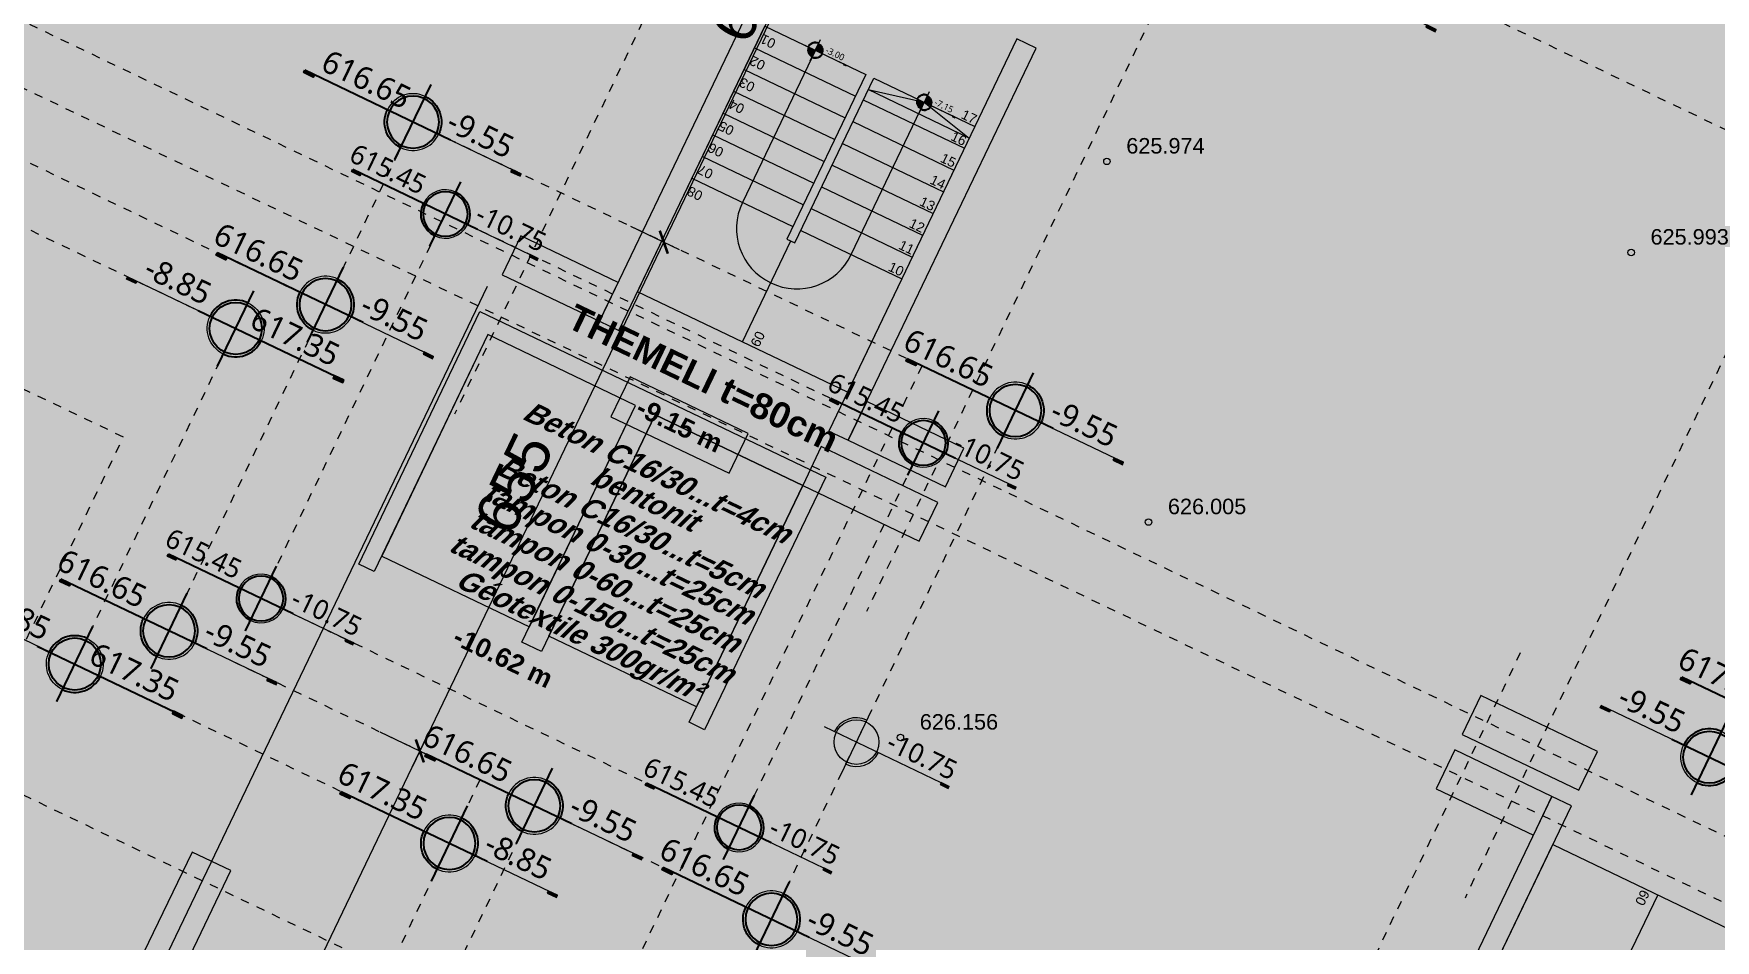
# Model space of a CAD drawing. Header units: metres. Extents: x 7511714 to 7511891, y 4693222 to 4693343.
# Drawn here: x 7511831.22 to 7511850.73, y 4693277.61 to 4693288.14 of the extents above; entities that cross this region are included whole.
import ezdxf
from ezdxf.enums import TextEntityAlignment as Align

# ---------------------------------------------------------------- set-up
doc = ezdxf.new("R2010")
doc.units = ezdxf.units.M
for name, pattern in [('23486-A01$0${ Chain Double-Dash }', [0]), ('AXES', [2, 1.25, -0.25, 0.25, -0.25]), ('CACHE', [0.375, 0.25, -0.125]), ('CONTINU', [0])]:
    doc.linetypes.add(name, pattern=pattern)
doc.layers.get('0').update_dxf_attribs({"lineweight": 0})
doc.layers.get('Defpoints').update_dxf_attribs({"lineweight": 0})
doc.layers.add('APSL @ 1', color=164, linetype='Continuous')
for name, color, linetype, lineweight in [('ARCHITECTE', 252, 'Continuous', 0), ('AXES', 10, 'AXES', 0), ('BETON CACHE', 4, 'CACHE', 0), ('BETON COUPE', 3, 'CONTINU', 0), ('BETON HACHURE', 252, 'Continuous', 0), ('BETON TRAME', 254, 'Continuous', 0), ('BETON VU', 2, 'Continuous', 0), ('BORD', 5, 'Continuous', 0), ('COTE 50ème', 1, 'Continuous', 0), ('COTE 50ème @ 1', 1, 'Continuous', 0), ('FOND DE FOUILLE', 7, 'Continuous', 0), ('HORS GEL', 106, 'CACHE', 0), ('Matjet', 210, 'Continuous', 0), ('NIVEAU', 170, 'Continuous', 0), ('OMBRE', 253, 'Continuous', 0), ('PREFA MUR SUP TRAME', 254, 'Continuous', 0), ('Puset fekali', 30, 'Continuous', 0), ('TALUS', 2, 'Continuous', 0), ('TALUS TRAME 2', 254, 'Continuous', 0), ('TEXTE', 7, 'Continuous', 0)]:
    doc.layers.add(name, color=color, linetype=linetype, lineweight=lineweight)
doc.styles.add('Arial', font='arialbd.ttf', dxfattribs={"height": 12.5})
doc.styles.add('FA_Trebuchet 2.2 mm (cursiva-b.a)', font='trebucit.ttf', dxfattribs={"height": 2.2})
doc.styles.add('RS_TEXT_1.50', font='arial.ttf', dxfattribs={"height": 12.5})
doc.styles.add('SMA_TEXT_1.200', font='arial.ttf', dxfattribs={"height": 50})
doc.styles.get("Standard").update_dxf_attribs({"font": 'arial.ttf'})
doc.styles.add('style2', font='arialbd.ttf', dxfattribs={"height": 20})
doc.dimstyles.new('SMA_1.200', dxfattribs={"dimscale": 20, "dimtxt": 50, "dimasz": 1, "dimexe": 1, "dimexo": 2, "dimgap": 0.5, "dimtad": 1, "dimdec": 1, "dimrnd": 0.5, "dimdsep": 46, "dimtxsty": 'SMA_TEXT_1.200', "dimblk": 'ARCHTICK', "dimcen": 10, "dimdle": 1, "dimadec": 0, "dimazin": 2, "dimtfac": 1, "dimtdec": 1, "dimtix": 1, "dimtmove": 2, "dimatfit": 3, "dimfxl": 1, "dimtolj": 1, "dimtzin": 0, "dimarcsym": 0})

# ---------------------------------------------------------------- blocks, each defined once
blk = doc.blocks.new('*U134', base_point=(7511841.274, 4693279.969, 626.156))
at = {"layer": 'Matjet', "linetype": 'ByBlock', "lineweight": -2}
blk.add_line((7511841.274, 4693279.969, 626.156), (7511841.274, 4693279.969, 626.156), dxfattribs=at)
blk.add_circle((7511841.274, 4693279.969, 626.156), 0.0375, dxfattribs=at)
at = {"layer": 'Matjet', "linetype": 'ByBlock', "insert": (7511841.499, 4693280.149, 626.156), "char_height": 0.18, "attachment_point": 4}
blk.add_mtext('626.156', dxfattribs=at)
blk = doc.blocks.new('*U135', base_point=(7511844.153, 4693282.47, 626.005))
at = {"layer": 'Matjet', "linetype": 'ByBlock', "lineweight": -2}
blk.add_line((7511844.153, 4693282.47, 626.005), (7511844.153, 4693282.47, 626.005), dxfattribs=at)
blk.add_circle((7511844.153, 4693282.47, 626.005), 0.0375, dxfattribs=at)
at = {"layer": 'Matjet', "linetype": 'ByBlock', "insert": (7511844.378, 4693282.65, 626.005), "char_height": 0.18, "attachment_point": 4}
blk.add_mtext('626.005', dxfattribs=at)
blk = doc.blocks.new('*U136', base_point=(7511843.67, 4693286.657, 625.974))
at = {"layer": 'Matjet', "linetype": 'ByBlock', "lineweight": -2}
blk.add_line((7511843.67, 4693286.657, 625.974), (7511843.67, 4693286.657, 625.974), dxfattribs=at)
blk.add_circle((7511843.67, 4693286.657, 625.974), 0.0375, dxfattribs=at)
at = {"layer": 'Matjet', "linetype": 'ByBlock', "insert": (7511843.895, 4693286.837, 625.974), "char_height": 0.18, "attachment_point": 4}
blk.add_mtext('625.974', dxfattribs=at)
blk = doc.blocks.new('*U137', base_point=(7511849.752, 4693285.6, 625.993))
at = {"layer": 'Matjet', "linetype": 'ByBlock', "lineweight": -2}
blk.add_line((7511849.752, 4693285.6, 625.993), (7511849.752, 4693285.6, 625.993), dxfattribs=at)
blk.add_circle((7511849.752, 4693285.6, 625.993), 0.0375, dxfattribs=at)
at = {"layer": 'Matjet', "linetype": 'ByBlock', "insert": (7511849.977, 4693285.78, 625.993), "char_height": 0.18, "attachment_point": 4}
blk.add_mtext('625.993', dxfattribs=at)
blk = doc.blocks.new('A$Cebd43ce6')
at = {"layer": 'COTE 50ème', "linetype": 'CACHE', "ltscale": 2}
blk.add_lwpolyline([(-4105.6, 2050.1), (-3705.6, 2050.1), (-3705.6, 2450.1), (-4105.6, 2450.1)], close=True, dxfattribs=at)
at = {"layer": 'COTE 50ème', "ltscale": 0.5}
blk.add_circle((-3905.6, 2250.1), 4550, dxfattribs=at)
blk = doc.blocks.new('Cota de Nivel (planta)')
h = blk.add_hatch(color=256)
h.dxf.hatch_style = 1
h.paths.add_polyline_path([(2.5, 0, 0.4142136), (0, 2.5), (0, 0)])
h.paths.add_polyline_path([(-2.5, 0, 0.4142136), (0, -2.5), (0, 0)])
h = blk.add_hatch(color=256)
h.dxf.hatch_style = 1
h.paths.add_polyline_path([(11.5, 0), (10.5, 0), (10.5, -0.25), (11.5, -0.25)])
for p, q in [((0, -4), (0, 4)), ((-4, 0), (11.5, 0))]:
    blk.add_line(p, q)
blk.add_lwpolyline([(11.5, 0), (10.5, 0), (10.5, -0.25), (11.5, -0.25)], close=True)
blk.add_circle((0, 0), 2.5)
for start, end in [(90, 180), (270, 0)]:
    blk.add_arc((0, 0), 2.725, start, end)
at = {"style": 'FA_Trebuchet 2.2 mm (cursiva-b.a)', "flags": 8}
blk.add_attdef('NIVEL', text='', height=2.2, dxfattribs=at).set_placement((3.175, 1.775), align=Align.MIDDLE_LEFT)
blk = doc.blocks.new('_ArchTick')
at = {"color": 0, "linetype": 'ByBlock', "const_width": 0.15}
blk.add_lwpolyline([(-0.5, -0.5), (0.5, 0.5)], dxfattribs=at)
blk = doc.blocks.new('*D422')
at = {"layer": 'Defpoints', "color": 0, "transparency": 16777216}
for p in [(47562.3, -42899.7), (47681.5, -42899.7), (47579.8, -43774.7)]:
    blk.add_point(p, dxfattribs=at)
at = {"layer": 'TALUS', "color": 0, "lineweight": -2, "transparency": 16777216}
for p, q in [((47681.5, -43794.7), (47681.5, -42879.7)), ((47602.3, -42899.7), (47701.5, -42899.7)), ((47619.8, -43774.7), (47701.5, -43774.7))]:
    blk.add_line(p, q, dxfattribs=at)
at = {"layer": 'TALUS', "color": 0, "lineweight": -2, "transparency": 16777216, "xscale": 20, "yscale": 20, "zscale": 20}
for p, rotation in [((47681.5, -42899.7), 90), ((47681.5, -43774.7), 270)]:
    blk.add_blockref('_ArchTick', p, dxfattribs=dict(at, rotation=rotation))
at = {"layer": 'TALUS', "color": 0, "transparency": 16777216, "insert": (47646, -43337.2), "char_height": 50, "attachment_point": 5, "rotation": 90, "style": 'SMA_TEXT_1.200'}
blk.add_mtext('\\A1;875', dxfattribs=at)
blk = doc.blocks.new('*D425')
at = {"layer": 'Defpoints', "color": 0, "transparency": 16777216}
for p in [(46096.4, -42344.7), (46057.2, -42954.7), (46139.9, -42954.7)]:
    blk.add_point(p, dxfattribs=at)
at = {"layer": 'TALUS', "color": 0, "lineweight": -2, "transparency": 16777216}
for p, q in [((46139.9, -42324.7), (46139.9, -42974.7)), ((46136.4, -42344.7), (46159.9, -42344.7)), ((46097.2, -42954.7), (46159.9, -42954.7))]:
    blk.add_line(p, q, dxfattribs=at)
at = {"layer": 'TALUS', "color": 0, "lineweight": -2, "transparency": 16777216, "xscale": 20, "yscale": 20, "zscale": 20}
for p, rotation in [((46139.9, -42344.7), 90), ((46139.9, -42954.7), 270)]:
    blk.add_blockref('_ArchTick', p, dxfattribs=dict(at, rotation=rotation))
at = {"layer": 'TALUS', "color": 0, "transparency": 16777216, "insert": (46104.3, -42649.7), "char_height": 50, "attachment_point": 5, "rotation": 90, "style": 'SMA_TEXT_1.200'}
blk.add_mtext('\\A1;610', dxfattribs=at)
blk = doc.blocks.new('*D426')
at = {"layer": 'Defpoints', "color": 0, "transparency": 16777216}
for p in [(46057.2, -42954.7), (46048.3, -43609.7), (46139.9, -43609.7)]:
    blk.add_point(p, dxfattribs=at)
at = {"layer": 'TALUS', "color": 0, "lineweight": -2, "transparency": 16777216}
for p, q in [((46139.9, -42934.7), (46139.9, -43629.7)), ((46097.2, -42954.7), (46159.9, -42954.7)), ((46088.3, -43609.7), (46159.9, -43609.7))]:
    blk.add_line(p, q, dxfattribs=at)
at = {"layer": 'TALUS', "color": 0, "lineweight": -2, "transparency": 16777216, "xscale": 20, "yscale": 20, "zscale": 20}
for p, rotation in [((46139.9, -42954.7), 90), ((46139.9, -43609.7), 270)]:
    blk.add_blockref('_ArchTick', p, dxfattribs=dict(at, rotation=rotation))
at = {"layer": 'TALUS', "color": 0, "transparency": 16777216, "insert": (46104.3, -43282.2), "char_height": 50, "attachment_point": 5, "rotation": 90, "style": 'SMA_TEXT_1.200'}
blk.add_mtext('\\A1;655', dxfattribs=at)
blk = doc.blocks.new('*D427')
at = {"layer": 'Defpoints', "color": 0, "transparency": 16777216}
for p in [(46048.3, -43609.7), (46095.1, -45427), (46139.9, -45427)]:
    blk.add_point(p, dxfattribs=at)
at = {"layer": 'TALUS', "color": 0, "lineweight": -2, "transparency": 16777216}
for p, q in [((46139.9, -43589.7), (46139.9, -45447)), ((46088.3, -43609.7), (46159.9, -43609.7)), ((46135.1, -45427), (46159.9, -45427))]:
    blk.add_line(p, q, dxfattribs=at)
at = {"layer": 'TALUS', "color": 0, "lineweight": -2, "transparency": 16777216, "xscale": 20, "yscale": 20, "zscale": 20}
for p, rotation in [((46139.9, -43609.7), 90), ((46139.9, -45427), 270)]:
    blk.add_blockref('_ArchTick', p, dxfattribs=dict(at, rotation=rotation))
at = {"layer": 'TALUS', "color": 0, "transparency": 16777216, "insert": (46104.3, -44518.4), "char_height": 50, "attachment_point": 5, "rotation": 90, "style": 'SMA_TEXT_1.200'}
blk.add_mtext('\\A1;1817.5', dxfattribs=at)
blk = doc.blocks.new('A$C340691c1')
at = {"layer": 'BETON HACHURE', "true_color": 0x636466, "transparency": 33554585}
h = blk.add_hatch(dxfattribs=at)
h.set_pattern_fill('ANSI37', color=251, scale=50, angle=270, style=0)
h.set_pattern_definition([(315, (-58216.84, 74502.852), (4.4194174, 4.4194174), []), (45, (-58216.84, 74502.852), (-4.4194174, 4.4194174), [])])
h.paths.add_polyline_path([(-2720.63, 3000.24), (-2695.63, 3000.24), (-2695.63, 2675.24), (-2720.63, 2675.24)], flags=0)
h.paths.add_polyline_path([(-2720.63, 3000.24), (-2695.63, 3000.24), (-2695.63, 2675.24), (-2720.63, 2675.24)], flags=0)
h.paths.add_polyline_path([(-540.63, 2860.1), (-540.63, 2810.1), (-460.63, 2810.1), (-460.63, 2860.1)], flags=0)
h.paths.add_polyline_path([(-920.63, 2860.1), (-920.63, 2810.1), (-840.63, 2810.1), (-840.63, 2860.1)], flags=0)
edge = h.paths.add_edge_path(flags=0)
edge.add_arc((-880.63, 4175.1), 40, 0, 360)
edge = h.paths.add_edge_path(flags=0)
edge.add_arc((-880.63, 4850.1), 40, 0, 360)
edge = h.paths.add_edge_path(flags=0)
edge.add_arc((-880.63, 3575.1), 40, 0, 360)
h.paths.add_polyline_path([(-35.63, 5320.24), (-4224.47, 5320.24), (-4613.76, 583.54), (-35.63, 133.95)])
edge = h.paths.add_edge_path(flags=0)
edge.add_arc((-880.63, 3575.1), 40, 0, 360)
h.paths.add_polyline_path([(-2095.63, 5295.24), (-2095.63, 4875.1), (-2070.63, 4875.1), (-2070.63, 5295.24), (-500.62, 5295.24), (-500.63, 4825.1), (-460.63, 4825.1), (-460.63, 5295.24), (-60.63, 5295.24), (-60.63, 3565.1), (-460.63, 3565.1), (-460.63, 4200.1), (-500.63, 4200.1), (-500.63, 3535.1), (-60.63, 3535.1), (-60.63, 2790.1), (-500.63, 2790.1), (-500.63, 1400.1), (-460.63, 1400.1), (-460.63, 2760.1), (-60.63, 2760.1), (-60.63, 161.52), (-833.13, 237.39), (-833.13, 725.1), (-858.13, 725.1), (-858.13, 239.84), (-2163.13, 368), (-2163.13, 725.1), (-2188.13, 725.1), (-2188.13, 370.45), (-3375.63, 487.07), (-3375.63, 725.1), (-3425.63, 725.1), (-3425.63, 491.98), (-4586.83, 606.01), (-4515.49, 1474.1), (-4205.63, 1474.1), (-4205.63, 1524.1), (-4511.38, 1524.1), (-4411.44, 2740.1), (-4205.63, 2740.1), (-4205.63, 2790.1), (-4407.33, 2790.1), (-4405.48, 2810.1), (-4205.63, 2810.1), (-4205.63, 2860.1), (-4401.58, 2860.1), (-4344.87, 3550.1), (-4205.63, 3550.1), (-4205.63, 3600.1), (-4340.76, 3600.1), (-4295.56, 4150.1), (-4205.63, 4150.1), (-4205.63, 4200.1), (-4291.45, 4200.1), (-4201.44, 5295.24), (-3423.13, 5295.24), (-3423.13, 4875.1), (-3398.13, 4875.1), (-3398.13, 5295.24)], flags=16)
h.paths.add_polyline_path([(-920.63, 3615.1), (-920.63, 3535.1), (-840.63, 3535.1), (-840.63, 3615.1)], flags=0)
at = {"layer": 'BETON TRAME', "true_color": 0x636466, "transparency": 33554559}
h = blk.add_hatch(color=251, dxfattribs=at)
h.dxf.hatch_style = 1
h.paths.add_polyline_path([(-3335.63, 3550.1), (-3370.63, 3550.1), (-3370.63, 4200.1), (-3335.63, 4200.1), (-3335.63, 4025.1), (-2875.63, 4025.1), (-2875.63, 4200.1), (-2840.63, 4200.1), (-2840.63, 3550.1), (-2875.63, 3550.1), (-2875.63, 3985.1), (-3085.63, 3985.1), (-3085.63, 3655.1), (-3125.63, 3655.1), (-3125.63, 3985.1), (-3335.63, 3985.1)])
h.paths.add_polyline_path([(-4205.63, 4875.1), (-4205.63, 4825.1), (-4055.63, 4825.1), (-4055.63, 4875.1)])
h.paths.add_polyline_path([(-3485.63, 4875.1), (-3485.63, 4825.1), (-3335.63, 4825.1), (-3335.63, 4875.1)])
h.paths.add_polyline_path([(-2875.63, 4875.1), (-2875.63, 4825.1), (-2725.63, 4825.1), (-2725.63, 4875.1)])
h.paths.add_polyline_path([(-2155.63, 4875.1), (-2155.63, 4825.1), (-2005.63, 4825.1), (-2005.63, 4875.1)])
h.paths.add_polyline_path([(-2155.63, 4200.1), (-2155.63, 4150.1), (-2005.63, 4150.1), (-2005.63, 4200.1)])
h.paths.add_polyline_path([(-4205.63, 4200.1), (-4205.63, 4150.1), (-4055.63, 4150.1), (-4055.63, 4200.1)])
h.paths.add_polyline_path([(-4205.63, 3600.1), (-4205.63, 3550.1), (-4055.63, 3550.1), (-4055.63, 3600.1)])
h.paths.add_polyline_path([(-2155.63, 3600.1), (-2155.63, 3550.1), (-2005.63, 3550.1), (-2005.63, 3600.1)])
h.paths.add_polyline_path([(-2155.63, 2860.1), (-2155.63, 2810.1), (-2005.63, 2810.1), (-2005.63, 2860.1)])
h.paths.add_polyline_path([(-4055.63, 2810.1), (-4055.63, 2860.1), (-4205.63, 2860.1), (-4205.63, 2810.1)])
h.paths.add_polyline_path([(-3390.63, 2860.1), (-3390.63, 2810.1), (-3265.63, 2810.1), (-3265.63, 2860.1)])
h.paths.add_polyline_path([(-2945.63, 2860.1), (-2945.63, 2810.1), (-2820.63, 2810.1), (-2820.63, 2860.1)])
h.paths.add_polyline_path([(-2970.63, 2810.1), (-2945.63, 2810.1), (-2945.63, 3315.1), (-2970.63, 3315.1)])
h.paths.add_polyline_path([(-3265.63, 2810.1), (-3240.63, 2810.1), (-3240.63, 3315.1), (-3265.63, 3315.1)])
h = blk.add_hatch(color=251, dxfattribs=at)
h.dxf.hatch_style = 1
h.paths.add_polyline_path([(-1640.63, 2050.1), (-1605.63, 2050.1), (-1605.63, 1400.1), (-1640.63, 1400.1), (-1640.63, 1575.1), (-2100.63, 1575.1), (-2100.63, 1400.1), (-2135.63, 1400.1), (-2135.63, 2050.1), (-2100.63, 2050.1), (-2100.63, 1615.1), (-1890.63, 1615.1), (-1890.63, 1945.1), (-1850.63, 1945.1), (-1850.63, 1615.1), (-1640.63, 1615.1)])
h.paths.add_polyline_path([(-770.63, 725.1), (-770.63, 775.1), (-920.63, 775.1), (-920.63, 725.1)])
h.paths.add_polyline_path([(-1490.63, 725.1), (-1490.63, 775.1), (-1640.63, 775.1), (-1640.63, 725.1)])
h.paths.add_polyline_path([(-2100.63, 725.1), (-2100.63, 775.1), (-2250.63, 775.1), (-2250.63, 725.1)])
h.paths.add_polyline_path([(-2820.63, 725.1), (-2820.63, 775.1), (-2970.63, 775.1), (-2970.63, 725.1)])
h.paths.add_polyline_path([(-2820.63, 1400.1), (-2820.63, 1450.1), (-2970.63, 1450.1), (-2970.63, 1400.1)])
h.paths.add_polyline_path([(-770.63, 1400.1), (-770.63, 1450.1), (-920.63, 1450.1), (-920.63, 1400.1)])
h.paths.add_polyline_path([(-770.63, 2000.1), (-770.63, 2050.1), (-920.63, 2050.1), (-920.63, 2000.1)])
h.paths.add_polyline_path([(-2820.63, 2000.1), (-2820.63, 2050.1), (-2970.63, 2050.1), (-2970.63, 2000.1)])
h.paths.add_polyline_path([(-2820.63, 2740.1), (-2820.63, 2790.1), (-2970.63, 2790.1), (-2970.63, 2740.1)])
h.paths.add_polyline_path([(-920.63, 2790.1), (-920.63, 2740.1), (-770.63, 2740.1), (-770.63, 2790.1)])
h.paths.add_polyline_path([(-1585.63, 2740.1), (-1585.63, 2790.1), (-1710.63, 2790.1), (-1710.63, 2740.1)])
h.paths.add_polyline_path([(-2030.63, 2740.1), (-2030.63, 2790.1), (-2155.63, 2790.1), (-2155.63, 2740.1)])
h.paths.add_polyline_path([(-2005.63, 2790.1), (-2030.63, 2790.1), (-2030.63, 2285.1), (-2005.63, 2285.1)])
h.paths.add_polyline_path([(-1710.63, 2790.1), (-1735.63, 2790.1), (-1735.63, 2285.1), (-1710.63, 2285.1)])
at = {"layer": 'FOND DE FOUILLE', "true_color": 0xfff4eb, "transparency": 33554508}
h = blk.add_hatch(color=7, dxfattribs=at)
h.dxf.hatch_style = 1
h.paths.add_polyline_path([(-4245.87, 5059.85), (-4224.47, 5320.24), (-35.63, 5320.24), (-35.63, 133.95), (-4613.76, 583.54), (-4446.38, 2620.1), (-3642.63, 2620.1), (-3642.63, 2188.1), (-3160.63, 2188.1), (-3160.63, 535.1), (-580.63, 535.1), (-580.63, 2980.1), (-1815.63, 2980.1), (-1815.63, 5065.1)])
at = {"layer": 'PREFA MUR SUP TRAME', "true_color": 0x636466}
h = blk.add_hatch(color=251, dxfattribs=at)
h.paths.add_polyline_path([(-1665.63, 2860.1), (-1665.63, 2810.1), (-1585.63, 2810.1), (-1585.63, 2860.1)])
h.paths.add_polyline_path([(-3375.63, 2435.1), (-3395.63, 2435.1), (-3395.63, 2760.1), (-2950.63, 2760.1), (-2950.63, 2435.1), (-2970.63, 2435.1), (-2970.63, 2740.1), (-3160.63, 2740.1), (-3160.63, 2435.1), (-3185.63, 2435.1), (-3185.63, 2740.1), (-3375.63, 2740.1)])
h.paths.add_polyline_path([(-3375.63, 2050.1), (-3425.63, 2050.1), (-3425.63, 1920.1), (-3375.63, 1920.1)])
h.paths.add_polyline_path([(-4055.63, 2000.1), (-4055.63, 2050.1), (-4205.63, 2050.1), (-4205.63, 2000.1)])
h.paths.add_polyline_path([(-4055.63, 1474.1), (-4055.63, 1524.1), (-4205.63, 1524.1), (-4205.63, 1474.1)])
h.paths.add_polyline_path([(-3375.63, 1625.1), (-3425.63, 1625.1), (-3425.63, 1475.1), (-3375.63, 1475.1)])
h.paths.add_polyline_path([(-3375.63, 875.1), (-3425.63, 875.1), (-3425.63, 725.1), (-3375.63, 725.1)])
h.paths.add_polyline_path([(-4055.63, 780.1), (-4055.63, 830.1), (-4205.63, 830.1), (-4205.63, 780.1)])
h.paths.add_polyline_path([(-4055.63, 2740.1), (-4055.63, 2790.1), (-4205.63, 2790.1), (-4205.63, 2740.1)])
edge = h.paths.add_edge_path()
edge.add_arc((-1625.63, 3575.1), 40, 0, 360)
edge = h.paths.add_edge_path()
edge.add_arc((-1625.63, 4175.1), 40, 0, 360)
edge = h.paths.add_edge_path()
edge.add_arc((-1505.63, 4850.1), 40, 0, 360)
h.paths.add_polyline_path([(-2970.63, 1524.07), (-2920.63, 1524.07), (-2920.63, 1450.07), (-2970.63, 1450.07)])
at = {"layer": 'TALUS TRAME 2', "transparency": 33554559}
h = blk.add_hatch(color=256, dxfattribs=at)
h.dxf.hatch_style = 1
h.paths.add_polyline_path([(-1520.63, 2025.1), (-1520.63, 1455.1), (-2220.63, 1455.1), (-2220.63, 2025.1)])
h.paths.add_polyline_path([(-3480.63, 2845.1), (-2865.63, 2845.1), (-2865.63, 2350.1), (-3480.63, 2350.1)])
h.paths.add_polyline_path([(-2755.63, 4105.1), (-2755.63, 3615.1), (-3455.63, 3615.1), (-3455.63, 4105.1)])
h.paths.add_polyline_path([(-3160.63, 535.1), (-580.63, 535.1), (-580.63, 2980.1), (-1815.63, 2980.1), (-1815.63, 5065.1), (-4245.44, 5065.1), (-4446.38, 2620.1), (-3642.63, 2620.1), (-3642.63, 2188.1), (-3160.63, 2188.1)])
at = {"layer": 'TALUS TRAME 2', "true_color": 0xc7c8ca, "transparency": 33554585}
h = blk.add_hatch(color=9, dxfattribs=at)
h.dxf.hatch_style = 1
h.paths.add_polyline_path([(-3480.63, 2350.1), (-2865.63, 2350.1), (-2865.63, 2845.1), (-3480.63, 2845.1)])
at = {"layer": 'ARCHITECTE', "color": 251, "true_color": 0x636466}
blk.add_lwpolyline([(-3175.63, 3202.1), (-3175.63, 3006.1, 1), (-3035.63, 3006.1), (-3035.63, 3202.1), (-2970.63, 3187.31), (-3100.63, 3187.31), (-3035.63, 3202.1)], format="xyb", dxfattribs=at)
at = {"layer": 'AXES', "lineweight": 5, "ltscale": 1.3}
for p, q in [((-3370.63, 5565.1), (-3370.63, 2640.12)), ((-2840.63, 5565.1), (-2840.63, 2640.12)), ((-2070.63, 5565.1), (-2070.63, 2640.12)), ((159.49, 3575.1), (-4860.63, 3575.1)), ((-2905.63, -164.9), (-2905.63, 2926.69)), ((-2135.63, -164.9), (-2135.63, 2926.69)), ((159.49, 2835.1), (-4860.63, 2835.1)), ((159.49, 2765.1), (-4860.63, 2765.1)), ((159.49, 2025.1), (-4860.63, 2025.1))]:
    blk.add_line(p, q, dxfattribs=at)
at = {"layer": 'BETON CACHE', "lineweight": 5, "ltscale": 2}
for points in [[(-3160.63, 2270.1), (-3160.63, 535.1), (-580.63, 535.1), (-580.63, 2980.1), (-1815.63, 2980.1), (-1815.63, 5065.1), (-4245.44, 5065.1), (-4446.38, 2620.1), (-3560.63, 2620.1)], [(-3090.63, 2270.1), (-3090.63, 605.1), (-650.63, 605.1), (-650.63, 2910.1), (-1885.63, 2910.1), (-1885.63, 4995.1), (-4251.19, 4995.1), (-4440.63, 2690.1), (-3560.63, 2690.1)]]:
    blk.add_lwpolyline(points, dxfattribs=at)
for points in [[(-3560.63, 2270.1), (-2785.63, 2270.1), (-2785.63, 2925.1), (-3560.63, 2925.1)], [(-3480.63, 2350.1), (-2865.63, 2350.1), (-2865.63, 2845.1), (-3480.63, 2845.1)]]:
    blk.add_lwpolyline(points, close=True, dxfattribs=at)
at = {"layer": 'BETON CACHE', "color": 251, "lineweight": 5, "ltscale": 2, "true_color": 0x636466}
blk.add_lwpolyline([(-3160.63, 2188.1), (-3642.63, 2188.1), (-3642.63, 2620.1)], dxfattribs=at)
at = {"layer": 'BETON COUPE', "color": 251, "true_color": 0x636466}
for points in [[(-3265.63, 2810.1), (-3240.63, 2810.1), (-3240.63, 3315.1), (-3265.63, 3315.1)], [(-2970.63, 2810.1), (-2945.63, 2810.1), (-2945.63, 3315.1), (-2970.63, 3315.1)], [(-3390.63, 2860.1), (-3390.63, 2810.1), (-3265.63, 2810.1), (-3265.63, 2860.1)], [(-2945.63, 2860.1), (-2945.63, 2810.1), (-2820.63, 2810.1), (-2820.63, 2860.1)], [(-2155.63, 2860.1), (-2155.63, 2810.1), (-2005.63, 2810.1), (-2005.63, 2860.1)], [(-2820.63, 2740.1), (-2820.63, 2790.1), (-2970.63, 2790.1), (-2970.63, 2740.1)], [(-2030.63, 2740.1), (-2030.63, 2790.1), (-2155.63, 2790.1), (-2155.63, 2740.1)], [(-2005.63, 2790.1), (-2030.63, 2790.1), (-2030.63, 2285.1), (-2005.63, 2285.1)]]:
    blk.add_lwpolyline(points, close=True, dxfattribs=at)
at = {"layer": 'BETON COUPE', "color": 251, "lineweight": 5, "true_color": 0x636466}
for points in [[(-3375.63, 2435.1), (-3395.63, 2435.1), (-3395.63, 2760.1), (-2950.63, 2760.1), (-2950.63, 2435.1), (-2970.63, 2435.1), (-2970.63, 2740.1), (-3160.63, 2740.1), (-3160.63, 2435.1), (-3185.63, 2435.1), (-3185.63, 2740.1), (-3375.63, 2740.1)], [(-3375.63, 2050.1), (-3425.63, 2050.1), (-3425.63, 1920.1), (-3375.63, 1920.1)]]:
    blk.add_lwpolyline(points, close=True, dxfattribs=at)
at = {"layer": 'BETON VU', "color": 251, "true_color": 0x636466}
for points in [[(-3240.63, 3202.1), (-3110.63, 3202.1), (-3110.63, 2990.1), (-3100.63, 2990.1), (-3100.63, 3202.1), (-2970.63, 3202.1), (-2970.63, 2860.1), (-3240.63, 2860.1)], [(-1735.63, 2398.1), (-1865.63, 2398.1), (-1865.63, 2610.1), (-1875.63, 2610.1), (-1875.63, 2398.1), (-2005.63, 2398.1), (-2005.63, 2740.1), (-1735.63, 2740.1)]]:
    blk.add_lwpolyline(points, close=True, dxfattribs=at)
for points in [[(-3240.63, 3174.1), (-3110.63, 3174.1)], [(-3100.63, 3174.1), (-2970.63, 3174.1)], [(-3240.63, 3146.1), (-3110.63, 3146.1)], [(-3100.63, 3146.1), (-2970.63, 3146.1)], [(-3240.63, 3118.1), (-3110.63, 3118.1)], [(-3100.63, 3118.1), (-2970.63, 3118.1)], [(-3240.63, 3090.1), (-3110.63, 3090.1)], [(-3100.63, 3090.1), (-2970.63, 3090.1)], [(-3240.63, 3062.1), (-3110.63, 3062.1)], [(-3100.63, 3062.1), (-2970.63, 3062.1)], [(-3240.63, 3034.1), (-3110.63, 3034.1)], [(-3100.63, 3034.1), (-2970.63, 3034.1)], [(-3240.63, 3006.1), (-3110.63, 3006.1)], [(-3100.63, 3006.1), (-2970.63, 3006.1)], [(-3105.63, 2860.1), (-3105.63, 2990.1)], [(-1870.63, 2740.1), (-1870.63, 2610.1)]]:
    blk.add_lwpolyline(points, dxfattribs=at)
at = {"layer": 'BORD', "color": 251, "lineweight": 5, "ltscale": 0.5, "true_color": 0x636466}
for points in [[(-3375.63, 2455.1), (-3185.63, 2455.1), (-3185.63, 2740.1), (-3375.63, 2740.1)], [(-3160.63, 2740.1), (-2970.63, 2740.1), (-2970.63, 2455.1), (-3160.63, 2455.1)]]:
    blk.add_lwpolyline(points, close=True, dxfattribs=at)
at = {"layer": 'HORS GEL', "linetype": '23486-A01$0${ Chain Double-Dash }', "ltscale": 1.2}
blk.add_line((-3400.63, 2790.1), (-3400.63, -164.9), dxfattribs=at)
at = {"layer": 'NIVEAU'}
blk.add_lwpolyline([(-3205.69, 2715.83), (-3053.74, 2715.83), (-3053.74, 2767.25), (-3205.69, 2767.25)], close=True, dxfattribs=at)
at = {"layer": 'OMBRE', "color": 251, "true_color": 0x636466}
for points in [[(-3368.13, 2455.1), (-3368.13, 2732.6), (-3331.82, 2696.29)], [(-3368.13, 2732.6), (-3331.82, 2696.29), (-3185.63, 2732.6)], [(-3153.13, 2455.1), (-3153.13, 2732.6), (-3116.82, 2696.29)], [(-3153.13, 2732.6), (-3116.82, 2696.29), (-2970.63, 2732.6)]]:
    blk.add_solid(points, dxfattribs=at)
at = {"layer": 'APSL @ 1'}
ref = blk.add_blockref('Cota de Nivel (planta)', (-1815.63, 2980.1), dxfattribs=dict(at, xscale=-12.096, yscale=12.096, zscale=12.096))
ref.add_attrib('NIVEL', '617.35', dxfattribs={"layer": '0', "color": 0, "height": 26.611, "style": 'FA_Trebuchet 2.2 mm (cursiva-b.a)'}).set_placement((-1966.09, 3001.57), align=Align.MIDDLE_LEFT)
ref = blk.add_blockref('Cota de Nivel (planta)', (-3560.63, 2925.1), dxfattribs=dict(at, xscale=-12.096, yscale=12.096, zscale=12.096))
ref.add_attrib('NIVEL', '616.65', dxfattribs={"layer": '0', "color": 0, "height": 26.611, "style": 'FA_Trebuchet 2.2 mm (cursiva-b.a)'}).set_placement((-3684.92, 2946.57), align=Align.MIDDLE_LEFT)
ref = blk.add_blockref('Cota de Nivel (planta)', (-2785.63, 2925.1), dxfattribs=dict(at, xscale=-12.096, yscale=12.096, zscale=12.096))
ref.add_attrib('NIVEL', '616.65', dxfattribs={"layer": '0', "color": 0, "height": 26.611, "style": 'FA_Trebuchet 2.2 mm (cursiva-b.a)'}).set_placement((-2936.09, 2946.57), align=Align.MIDDLE_LEFT)
ref = blk.add_blockref('Cota de Nivel (planta)', (-1885.63, 2910.1), dxfattribs=dict(at, xscale=12.096, yscale=12.096, zscale=12.096))
ref.add_attrib('NIVEL', '616.65', dxfattribs={"layer": '0', "color": 0, "height": 26.611, "style": 'FA_Trebuchet 2.2 mm (cursiva-b.a)'}).set_placement((-1873.39, 2931.57), align=Align.MIDDLE_LEFT)
ref = blk.add_blockref('Cota de Nivel (planta)', (-3480.63, 2845.1), dxfattribs=dict(at, xscale=-10.368, yscale=10.368, zscale=10.368))
ref.add_attrib('NIVEL', '615.45', dxfattribs={"layer": '0', "color": 0, "height": 22.81, "style": 'FA_Trebuchet 2.2 mm (cursiva-b.a)'}).set_placement((-3609.59, 2863.5), align=Align.MIDDLE_LEFT)
ref = blk.add_blockref('Cota de Nivel (planta)', (-2865.63, 2845.1), dxfattribs=dict(at, xscale=-10.368, yscale=10.368, zscale=10.368))
ref.add_attrib('NIVEL', '615.45', dxfattribs={"layer": '0', "color": 0, "height": 22.81, "style": 'FA_Trebuchet 2.2 mm (cursiva-b.a)'}).set_placement((-2994.59, 2863.5), align=Align.MIDDLE_LEFT)
ref = blk.add_blockref('Cota de Nivel (planta)', (-3560.63, 2690.1), dxfattribs=dict(at, xscale=-12.096, yscale=12.096, zscale=12.096))
ref.add_attrib('NIVEL', '616.65', dxfattribs={"layer": '0', "color": 0, "height": 26.611, "style": 'FA_Trebuchet 2.2 mm (cursiva-b.a)'}).set_placement((-3711.09, 2711.57), align=Align.MIDDLE_LEFT)
ref = blk.add_blockref('Cota de Nivel (planta)', (-3642.63, 2620.1), dxfattribs=dict(at, xscale=12.096, yscale=12.096, zscale=12.096))
ref.add_attrib('NIVEL', '617.35', dxfattribs={"layer": '0', "color": 0, "height": 26.611, "style": 'FA_Trebuchet 2.2 mm (cursiva-b.a)'}).set_placement((-3630.39, 2641.57), align=Align.MIDDLE_LEFT)
ref = blk.add_blockref('Cota de Nivel (planta)', (-3480.63, 2350.1), dxfattribs=dict(at, xscale=-10.368, yscale=10.368, zscale=10.368))
ref.add_attrib('NIVEL', '615.45', dxfattribs={"layer": '0', "color": 0, "height": 22.81, "style": 'FA_Trebuchet 2.2 mm (cursiva-b.a)'}).set_placement((-3609.59, 2368.5), align=Align.MIDDLE_LEFT)
ref = blk.add_blockref('Cota de Nivel (planta)', (-2865.63, 2350.1), dxfattribs=dict(at, xscale=-10.368, yscale=10.368, zscale=10.368))
ref.add_attrib('NIVEL', '615.45', dxfattribs={"layer": '0', "color": 0, "height": 22.81, "style": 'FA_Trebuchet 2.2 mm (cursiva-b.a)'}).set_placement((-2994.59, 2368.5), align=Align.MIDDLE_LEFT)
ref = blk.add_blockref('Cota de Nivel (planta)', (-3560.63, 2270.1), dxfattribs=dict(at, xscale=-12.096, yscale=12.096, zscale=12.096))
ref.add_attrib('NIVEL', '616.65', dxfattribs={"layer": '0', "color": 0, "height": 26.611, "style": 'FA_Trebuchet 2.2 mm (cursiva-b.a)'}).set_placement((-3711.09, 2291.57), align=Align.MIDDLE_LEFT)
ref = blk.add_blockref('Cota de Nivel (planta)', (-3090.63, 2270.1), dxfattribs=dict(at, xscale=-12.096, yscale=12.096, zscale=12.096))
ref.add_attrib('NIVEL', '616.65', dxfattribs={"layer": '0', "color": 0, "height": 26.611, "style": 'FA_Trebuchet 2.2 mm (cursiva-b.a)'}).set_placement((-3241.09, 2291.57), align=Align.MIDDLE_LEFT)
ref = blk.add_blockref('Cota de Nivel (planta)', (-2785.63, 2270.1), dxfattribs=dict(at, xscale=-12.096, yscale=12.096, zscale=12.096))
ref.add_attrib('NIVEL', '616.65', dxfattribs={"layer": '0', "color": 0, "height": 26.611, "style": 'FA_Trebuchet 2.2 mm (cursiva-b.a)'}).set_placement((-2936.09, 2291.57), align=Align.MIDDLE_LEFT)
ref = blk.add_blockref('Cota de Nivel (planta)', (-3642.63, 2188.1), dxfattribs=dict(at, xscale=12.096, yscale=12.096, zscale=12.096))
ref.add_attrib('NIVEL', '617.35', dxfattribs={"layer": '0', "color": 0, "height": 26.611, "style": 'FA_Trebuchet 2.2 mm (cursiva-b.a)'}).set_placement((-3630.39, 2209.57), align=Align.MIDDLE_LEFT)
ref = blk.add_blockref('Cota de Nivel (planta)', (-3160.63, 2188.1), dxfattribs=dict(at, xscale=-12.096, yscale=12.096, zscale=12.096))
ref.add_attrib('NIVEL', '617.35', dxfattribs={"layer": '0', "color": 0, "height": 26.611, "style": 'FA_Trebuchet 2.2 mm (cursiva-b.a)'}).set_placement((-3311.09, 2209.57), align=Align.MIDDLE_LEFT)
at = {"layer": 'COTE 50ème @ 1'}
ref = blk.add_blockref('Cota de Nivel (planta)', (-2675.63, 3535.1), dxfattribs=dict(at, xscale=12.096, yscale=12.096, zscale=12.096))
ref.add_attrib('NIVEL', '-9.55', dxfattribs={"layer": '0', "color": 240, "height": 26.611, "style": 'FA_Trebuchet 2.2 mm (cursiva-b.a)'}).set_placement((-2637.22, 3556.57), align=Align.MIDDLE_LEFT)
ref = blk.add_blockref('Cota de Nivel (planta)', (-3175.63, 3202.1), dxfattribs=dict(at, xscale=3.456, yscale=3.456, zscale=3.456))
ref.add_attrib('NIVEL', '-3.00', dxfattribs={"layer": '0', "color": 240, "height": 7.603, "style": 'FA_Trebuchet 2.2 mm (cursiva-b.a)'}).set_placement((-3164.66, 3208.23), align=Align.MIDDLE_LEFT)
ref = blk.add_blockref('Cota de Nivel (planta)', (-3035.63, 3202.1), dxfattribs=dict(at, xscale=3.456, yscale=3.456, zscale=3.456))
ref.add_attrib('NIVEL', '-7.15', dxfattribs={"layer": '0', "color": 240, "height": 7.603, "style": 'FA_Trebuchet 2.2 mm (cursiva-b.a)'}).set_placement((-3024.66, 3208.23), align=Align.MIDDLE_LEFT)
ref = blk.add_blockref('Cota de Nivel (planta)', (-3560.63, 2925.1), dxfattribs=dict(at, xscale=12.096, yscale=12.096, zscale=12.096))
ref.add_attrib('NIVEL', '-9.55', dxfattribs={"layer": '0', "color": 240, "height": 26.611, "style": 'FA_Trebuchet 2.2 mm (cursiva-b.a)'}).set_placement((-3523.91, 2946.57), align=Align.MIDDLE_LEFT)
ref = blk.add_blockref('Cota de Nivel (planta)', (-2785.63, 2925.1), dxfattribs=dict(at, xscale=12.096, yscale=12.096, zscale=12.096))
ref.add_attrib('NIVEL', '-9.55', dxfattribs={"layer": '0', "color": 240, "height": 26.611, "style": 'FA_Trebuchet 2.2 mm (cursiva-b.a)'}).set_placement((-2747.22, 2946.57), align=Align.MIDDLE_LEFT)
ref = blk.add_blockref('Cota de Nivel (planta)', (-1885.63, 2910.1), dxfattribs=dict(at, xscale=-12.096, yscale=12.096, zscale=12.096))
ref.add_attrib('NIVEL', '-9.55', dxfattribs={"layer": '0', "color": 240, "height": 26.611, "style": 'FA_Trebuchet 2.2 mm (cursiva-b.a)'}).set_placement((-2009.92, 2931.57), align=Align.MIDDLE_LEFT)
ref = blk.add_blockref('Cota de Nivel (planta)', (-3480.63, 2845.1), dxfattribs=dict(at, xscale=10.368, yscale=10.368, zscale=10.368))
ref.add_attrib('NIVEL', '-10.75', dxfattribs={"layer": '0', "color": 240, "height": 22.81, "style": 'FA_Trebuchet 2.2 mm (cursiva-b.a)'}).set_placement((-3447.71, 2863.5), align=Align.MIDDLE_LEFT)
ref = blk.add_blockref('Cota de Nivel (planta)', (-2865.63, 2845.1), dxfattribs=dict(at, xscale=10.368, yscale=10.368, zscale=10.368))
ref.add_attrib('NIVEL', '-10.75', dxfattribs={"layer": '0', "color": 240, "height": 22.81, "style": 'FA_Trebuchet 2.2 mm (cursiva-b.a)'}).set_placement((-2832.71, 2863.5), align=Align.MIDDLE_LEFT)
ref = blk.add_blockref('Cota de Nivel (planta)', (-3560.63, 2690.1), dxfattribs=dict(at, xscale=12.096, yscale=12.096, zscale=12.096))
ref.add_attrib('NIVEL', '-9.55', dxfattribs={"layer": '0', "color": 240, "height": 26.611, "style": 'FA_Trebuchet 2.2 mm (cursiva-b.a)'}).set_placement((-3522.22, 2711.57), align=Align.MIDDLE_LEFT)
ref = blk.add_blockref('Cota de Nivel (planta)', (-3642.63, 2620.1), dxfattribs=dict(at, xscale=-12.096, yscale=12.096, zscale=12.096))
ref.add_attrib('NIVEL', '-8.85', dxfattribs={"layer": '0', "color": 240, "height": 26.611, "style": 'FA_Trebuchet 2.2 mm (cursiva-b.a)'}).set_placement((-3766.92, 2641.57), align=Align.MIDDLE_LEFT)
ref = blk.add_blockref('Cota de Nivel (planta)', (-2785.63, 2498.33), dxfattribs=dict(at, xscale=10.368, yscale=10.368, zscale=10.368))
ref.add_attrib('NIVEL', '-10.75', dxfattribs={"layer": '0', "color": 240, "height": 22.81, "style": 'FA_Trebuchet 2.2 mm (cursiva-b.a)'}).set_placement((-2752.71, 2516.73), align=Align.MIDDLE_LEFT)
ref = blk.add_blockref('Cota de Nivel (planta)', (-3480.63, 2350.1), dxfattribs=dict(at, xscale=10.368, yscale=10.368, zscale=10.368))
ref.add_attrib('NIVEL', '-10.75', dxfattribs={"layer": '0', "color": 240, "height": 22.81, "style": 'FA_Trebuchet 2.2 mm (cursiva-b.a)'}).set_placement((-3447.71, 2368.5), align=Align.MIDDLE_LEFT)
ref = blk.add_blockref('Cota de Nivel (planta)', (-2865.63, 2350.1), dxfattribs=dict(at, xscale=10.368, yscale=10.368, zscale=10.368))
ref.add_attrib('NIVEL', '-10.75', dxfattribs={"layer": '0', "color": 240, "height": 22.81, "style": 'FA_Trebuchet 2.2 mm (cursiva-b.a)'}).set_placement((-2832.71, 2368.5), align=Align.MIDDLE_LEFT)
ref = blk.add_blockref('Cota de Nivel (planta)', (-3560.63, 2270.1), dxfattribs=dict(at, xscale=12.096, yscale=12.096, zscale=12.096))
ref.add_attrib('NIVEL', '-9.55', dxfattribs={"layer": '0', "color": 240, "height": 26.611, "style": 'FA_Trebuchet 2.2 mm (cursiva-b.a)'}).set_placement((-3522.22, 2291.57), align=Align.MIDDLE_LEFT)
ref = blk.add_blockref('Cota de Nivel (planta)', (-3090.63, 2270.1), dxfattribs=dict(at, xscale=12.096, yscale=12.096, zscale=12.096))
ref.add_attrib('NIVEL', '-9.55', dxfattribs={"layer": '0', "color": 240, "height": 26.611, "style": 'FA_Trebuchet 2.2 mm (cursiva-b.a)'}).set_placement((-3052.22, 2291.57), align=Align.MIDDLE_LEFT)
ref = blk.add_blockref('Cota de Nivel (planta)', (-2785.63, 2270.1), dxfattribs=dict(at, xscale=12.096, yscale=12.096, zscale=12.096))
ref.add_attrib('NIVEL', '-9.55', dxfattribs={"layer": '0', "color": 240, "height": 26.611, "style": 'FA_Trebuchet 2.2 mm (cursiva-b.a)'}).set_placement((-2747.22, 2291.57), align=Align.MIDDLE_LEFT)
ref = blk.add_blockref('Cota de Nivel (planta)', (-3642.63, 2188.1), dxfattribs=dict(at, xscale=-12.096, yscale=12.096, zscale=12.096))
ref.add_attrib('NIVEL', '-8.85', dxfattribs={"layer": '0', "color": 240, "height": 26.611, "style": 'FA_Trebuchet 2.2 mm (cursiva-b.a)'}).set_placement((-3766.92, 2209.57), align=Align.MIDDLE_LEFT)
ref = blk.add_blockref('Cota de Nivel (planta)', (-3160.63, 2188.1), dxfattribs=dict(at, xscale=12.096, yscale=12.096, zscale=12.096))
ref.add_attrib('NIVEL', '-8.85', dxfattribs={"layer": '0', "color": 240, "height": 26.611, "style": 'FA_Trebuchet 2.2 mm (cursiva-b.a)'}).set_placement((-3122.22, 2209.57), align=Align.MIDDLE_LEFT)
at = {"layer": 'NIVEAU', "style": 'style2'}
blk.add_text('THEMELI t=80cm', height=30, dxfattribs=at).set_placement((-3128.28, 2802.46), align=Align.MIDDLE)
blk.add_text('-9.15 m', height=22, dxfattribs=at).set_placement((-3129.71, 2741.54), align=Align.MIDDLE_CENTER)
at = {"layer": 'NIVEAU', "style": 'Arial', "oblique": 20}
for s, p in [('Beton C16/30...t=4cm', (-3129.71, 2681.26)), ('bentonit', (-3129.71, 2647.63)), ('Beton C16/30...t=5cm', (-3129.71, 2610.62)), ('tampon 0-30...t=25cm', (-3129.71, 2573.69)), ('tampon 0-60...t=25cm', (-3129.71, 2537.78)), ('tampon 0-150...t=25cm', (-3129.71, 2502.46)), ('Géotextile 300gr/m²', (-3129.71, 2469.37))]:
    blk.add_text(s, height=24, dxfattribs=at).set_placement(p, align=Align.MIDDLE)
at = {"layer": 'TEXTE', "color": 251, "true_color": 0x636466, "char_height": 11.25, "width": 4.092726157978177e-13, "attachment_point": 1, "style": 'RS_TEXT_1.50'}
for s, insert in [('17', (-2990.1, 3215.12)), ('16', (-2990.1, 3187.12)), ('15', (-2990.1, 3159.12)), ('14', (-2990.1, 3131.12)), ('13', (-2990.1, 3103.12)), ('12', (-2990.1, 3075.12)), ('11', (-2990.1, 3047.12)), ('10', (-2990.1, 3019.12))]:
    blk.add_mtext(s, dxfattribs=dict(at, insert=insert))
for s, insert, rotation in [('01', (-3221.16, 3181.95), 180), ('02', (-3221.16, 3153.95), 180), ('03', (-3221.16, 3125.95), 180), ('04', (-3221.16, 3097.95), 180), ('05', (-3221.16, 3069.95), 180), ('06', (-3221.16, 3041.95), 180), ('07', (-3221.16, 3013.95), 180), ('08', (-3221.16, 2985.95), 180), ('09', (-3085.48, 2879.57), 270), ('09', (-1890.77, 2720.63), 90)]:
    blk.add_mtext(s, dxfattribs=dict(at, insert=insert, rotation=rotation))
at = {"layer": 'TALUS'}
for base, p1, p2, picture, middle in [((-3238.08, 2925.1), (-3281.52, 3535.1), (-3320.73, 2925.1), '*D425', (-3273.61, 3230.1)), ((-1696.46, 2980.1), (-1798.17, 2105.1), (-1815.63, 2980.1), '*D422', (-1731.99, 2542.6)), ((-3238.08, 2270.1), (-3320.73, 2925.1), (-3329.69, 2270.1), '*D426', (-3273.61, 2597.6)), ((-3238.08, 452.84), (-3329.69, 2270.1), (-3282.85, 452.84), '*D427', (-3273.61, 1361.47))]:
    dim = blk.add_linear_dim(base=base, p1=p1, p2=p2, angle=90, dimstyle='SMA_1.200', dxfattribs=at)
    dim.commit()
    dim.dimension.update_dxf_attribs({"geometry": picture, "text_midpoint": middle, "insert": (-49377.94, 45879.83)})

msp = doc.modelspace()

# ---------------------------------------------------------------- block references
at = {"layer": 'Matjet'}
for name, p in [('*U136', (7511843.67, 4693286.657, 625.974)), ('*U137', (7511849.752, 4693285.6, 625.993)), ('*U135', (7511844.153, 4693282.47, 626.005)), ('*U134', (7511841.274, 4693279.969, 626.156))]:
    msp.add_blockref(name, p, dxfattribs=at)
at = {"layer": 'Puset fekali', "xscale": 0.01, "yscale": 0.01, "zscale": 0.01}
for name, rotation in [('A$Cebd43ce6', 334.3967821871004), ('A$C340691c1', 334.3967827565189)]:
    msp.add_blockref(name, (7511855.089, 4693245.348), dxfattribs=dict(at, rotation=rotation))

# ---------------------------------------------------------------- texts
at = {"layer": 'NIVEAU', "style": 'style2'}
msp.add_text('-10.62 m', height=0.22, rotation=334.4433, dxfattribs=at).set_placement((7511836.665, 4693280.899), align=Align.MIDDLE_CENTER)

doc.saveas('drawing.dxf')
